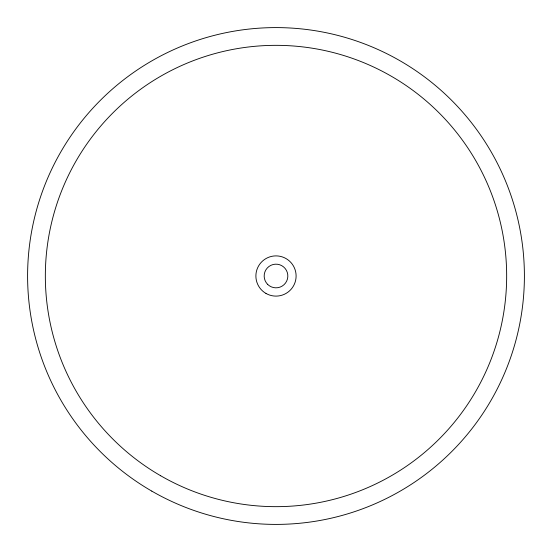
<?xml version="1.0" encoding="UTF-8"?>
<svg xmlns="http://www.w3.org/2000/svg" width="552" height="552" viewBox="0 0 552 552"><rect width="100%" height="100%" fill="white"/><g stroke="black" fill="none" stroke-linecap="round" stroke-linejoin="round"><path stroke-width="0.83" d="M151.8 491.121A248.4 248.4 0 0 0 524.4 276A248.4 248.4 0 0 0 151.8 60.879A248.4 248.4 0 0 0 151.8 491.121M267.637 284.363A11.827 11.827 0 0 0 287.426 279.064A11.827 11.827 0 0 0 272.936 264.574A11.827 11.827 0 0 0 267.637 284.363M160.666 475.755A230.66 230.66 0 0 0 506.66 276A230.66 230.66 0 0 0 160.666 76.245A230.66 230.66 0 0 0 160.666 475.755M265.947 293.416A20.107 20.107 0 0 0 296.107 276A20.107 20.107 0 0 0 265.947 258.584A20.107 20.107 0 0 0 265.947 293.416"/></g></svg>
